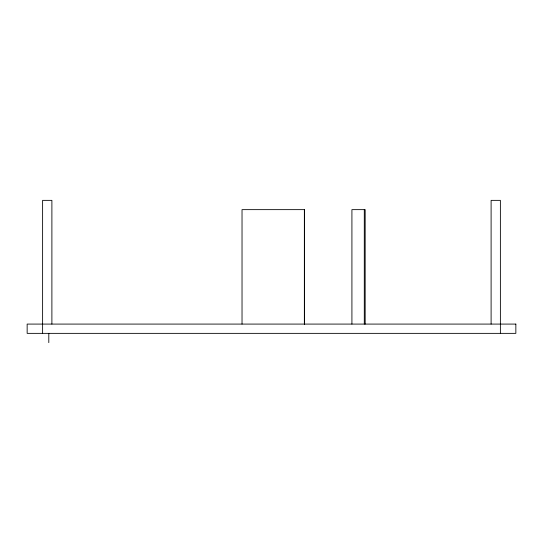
<?xml version="1.0" encoding="UTF-8"?>
<svg xmlns="http://www.w3.org/2000/svg" width="543" height="543" viewBox="0 0 543 543"><rect width="100%" height="100%" fill="white"/><g stroke="black" fill="none" stroke-linecap="round" stroke-linejoin="round"><path stroke-width="0.81" d="M500.388 333.361L500.381 200.36L491.103 200.36L491.103 324.083M365.174 324.083L365.174 209.639L351.918 209.639L351.918 324.083M364.292 209.639L364.292 324.083M304.542 324.083L304.542 209.639L242.029 209.639L242.029 324.083M304.358 209.639L304.358 324.083M51.89 324.083L51.89 200.36L42.612 200.36L42.612 333.361M48.802 333.361L48.802 342.64M515.85 324.083L27.15 324.083L27.15 333.361L515.85 333.361L515.85 324.083"/></g></svg>
